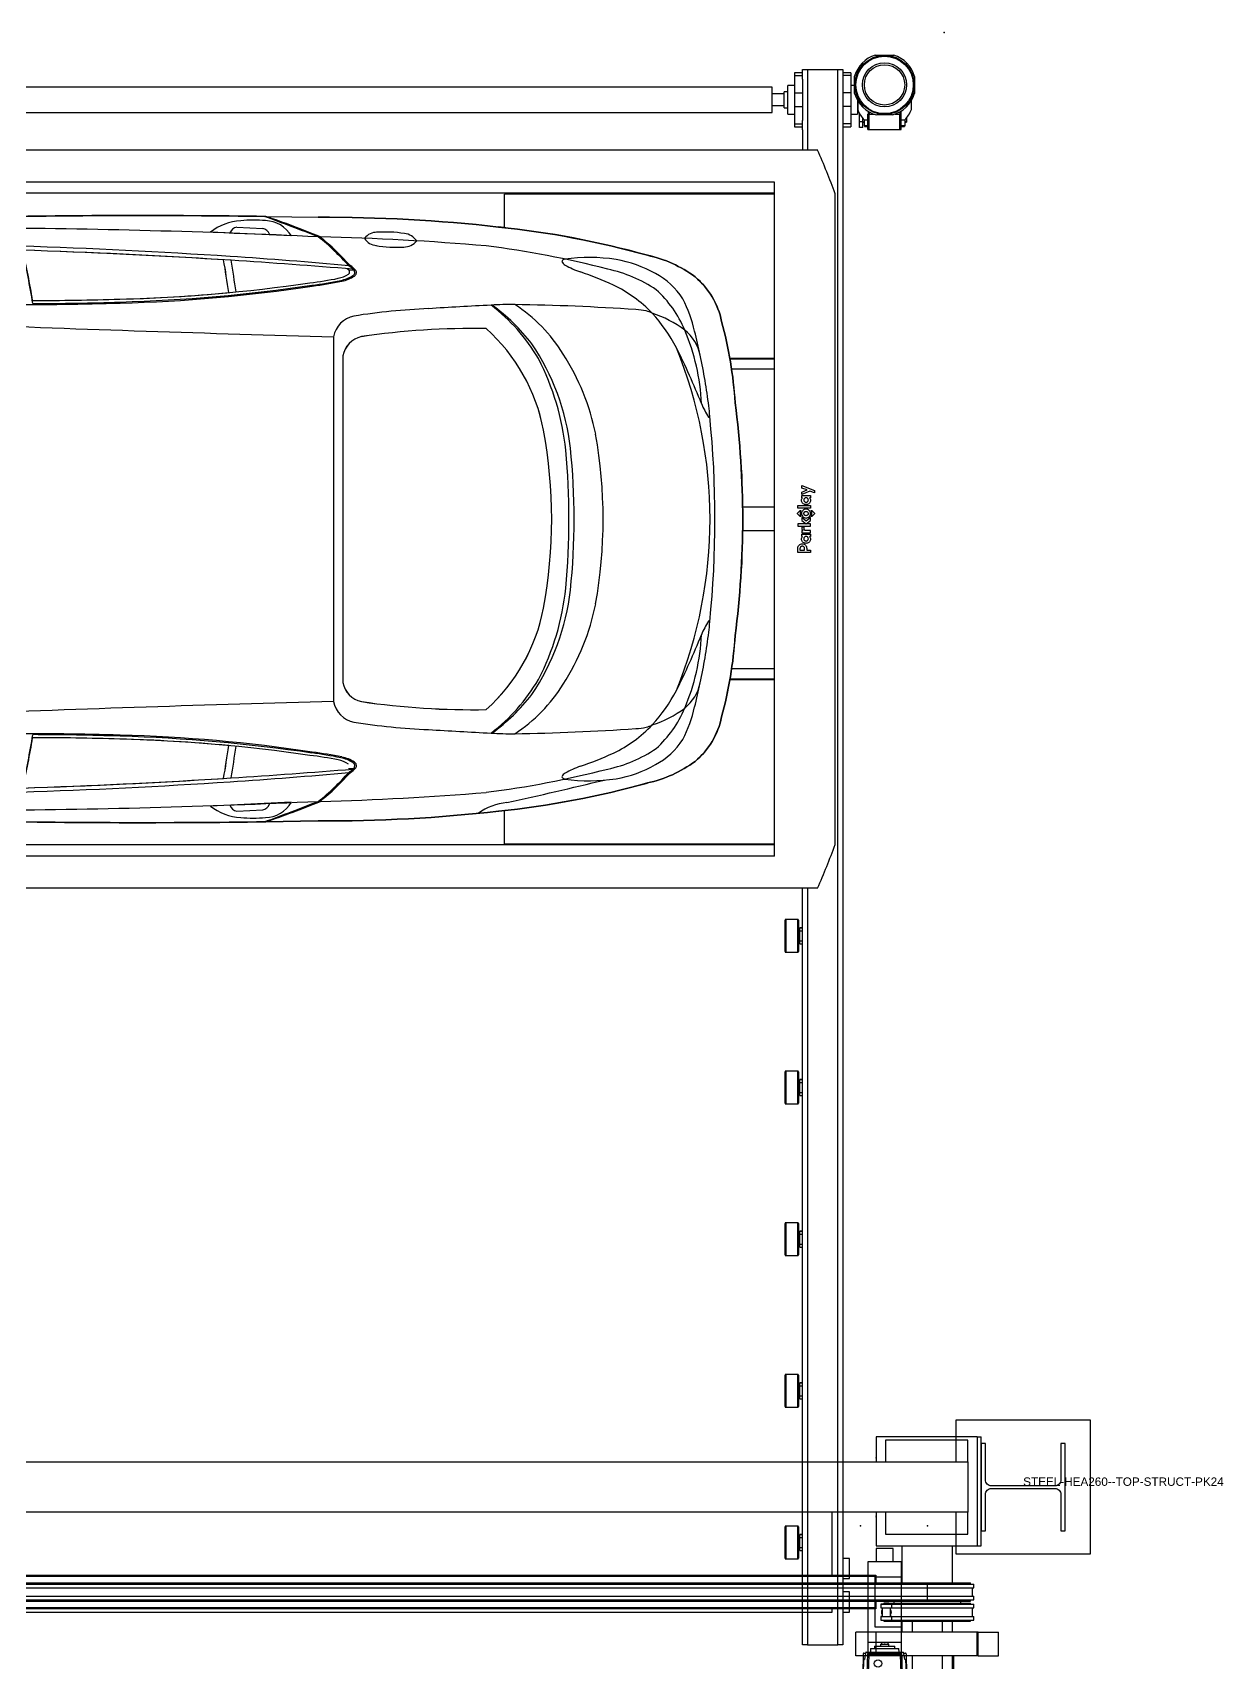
# Model space of a CAD drawing. Header units: millimetres. Extents: x 1221 to 4692, y 1119 to 4782.
# Drawn here: x 4337.6 to 4692.5, y 4296 to 4781.7 of the extents above; entities that cross this region are included whole.
import ezdxf

# ---------------------------------------------------------------- set-up
doc = ezdxf.new("R2010")
doc.units = ezdxf.units.MM
doc.set_wipeout_variables(frame=1)
doc.linetypes.add('PHANTOM', pattern=[12.7, 6.35, -1.27, 1.27, -1.27, 1.27, -1.27])
for name, color, linetype in [('PK24-LOGO', 7, 'Continuous'), ('PK24E', 7, 'Continuous'), ('PK24E-COMP-CAR', 7, 'Continuous'), ('PK24E-STRUCT-STEEL', 254, 'Continuous'), ('PKE24E-HIDDEN', 7, 'Continuous')]:
    doc.layers.add(name, color=color, linetype=linetype)
for name, color, linetype, true_color in [('PK24E-COMP-PALLET', 132, 'Continuous', 0x00b7c8), ('PK24E-HELPER', 253, 'PHANTOM', 0xa1a1a1), ('PK24E-SYS-LIFT', 31, 'Continuous', 0xffcc5a), ('PK24E-SYS-SHELF', 31, 'Continuous', 0xffcc5a)]:
    doc.layers.add(name, color=color, linetype=linetype, true_color=true_color)
doc.styles.get("Standard").update_dxf_attribs({"font": 'arial.ttf'})

# ---------------------------------------------------------------- blocks, each defined once
blk = doc.blocks.new('ELIFTTT-CHASIS--TOP-COMP-PKE24')
at = {"layer": 'PK24E-SYS-LIFT'}
for p, q in [((279.75, 149.25), (279.75, 145.25)), ((284.75, 149.25), (279.75, 149.25)), ((284.75, 145.25), (284.75, 149.25)), ((277.25, 145.25), (277.25, 121.25)), ((287.25, 145.25), (277.25, 145.25)), ((287.25, 140.65), (287.25, 145.25)), ((287.25, 140.65), (279.35, 140.65)), ((279.35, 140.65), (279.35, 125.85)), ((287.25, 125.85), (287.25, 140.65)), ((281.1, 132.62), (281.1, 131.52)), ((282.02, 132.62), (281.1, 132.62)), ((281.1, 131.52), (281.48, 131.52)), ((281.48, 131.52), (281.48, 128.98)), ((283.48, 132.95), (282.02, 132.95)), ((282.02, 132.95), (282.02, 132.62)), ((283.48, 132.62), (283.48, 132.95)), ((284.4, 132.62), (283.48, 132.62)), ((284.02, 131.52), (284.4, 131.52)), ((284.02, 128.98), (284.02, 131.52)), ((284.4, 131.52), (284.4, 132.62)), ((281.1, 128.98), (281.1, 127.88)), ((281.48, 128.98), (281.1, 128.98)), ((281.1, 127.88), (282.02, 127.88)), ((282.02, 127.88), (282.02, 127.55)), ((282.02, 127.55), (283.48, 127.55)), ((283.48, 127.88), (284.4, 127.88)), ((283.48, 127.55), (283.48, 127.88)), ((284.4, 128.98), (284.02, 128.98)), ((284.4, 127.88), (284.4, 128.98)), ((279.35, 125.85), (287.25, 125.85)), ((287.25, 121.25), (287.25, 125.85)), ((275.86, 117.85), (275.75, 111.75)), ((276.06, 118.05), (276.61, 118.05)), ((276.68, 118.3), (277.28, 118.3)), ((277.04, 111.91), (277.26, 117.91)), ((277.25, 121.25), (287.25, 121.25)), ((277.25, 121.25), (277.25, 118.3)), ((277.28, 118.3), (277.26, 117.91)), ((277.55, 117.61), (277.26, 117.91)), ((277.26, 117.91), (287.24, 117.91)), ((277.28, 118.3), (287.22, 118.3)), ((277.55, 117.61), (277.34, 111.91)), ((286.95, 117.61), (277.55, 117.61)), ((278.03, 119.4), (277.97, 118.3)), ((278.03, 119.4), (286.47, 119.4)), ((279.25, 120.1), (279.25, 119.4)), ((279.25, 120.1), (285.25, 120.1)), ((281.1, 120.7), (281, 120.6)), ((281, 120.6), (281, 120.1)), ((283.5, 120.6), (281, 120.6)), ((281.1, 120.7), (283.4, 120.7)), ((281.25, 121.25), (281.25, 120.7)), ((283.25, 120.7), (283.25, 121.25)), ((283.5, 120.6), (283.4, 120.7)), ((283.5, 120.1), (283.5, 120.6)), ((285.25, 119.4), (285.25, 120.1)), ((286.53, 118.3), (286.47, 119.4)), ((287.24, 117.91), (286.95, 117.61)), ((287.16, 111.91), (286.95, 117.61)), ((287.24, 117.91), (287.22, 118.3)), ((287.22, 118.3), (287.82, 118.3)), ((287.24, 117.91), (287.46, 111.91)), ((287.25, 118.3), (287.25, 121.25)), ((287.89, 118.05), (288.44, 118.05)), ((288.64, 117.85), (288.75, 111.75)), ((275.94, 116.1), (275.79, 111.75)), ((275.96, 115.62), (275.92, 115.63)), ((275.94, 116.1), (276.18, 116.1)), ((288.32, 116.1), (288.56, 116.1)), ((288.71, 111.75), (288.56, 116.1))]:
    blk.add_line(p, q, dxfattribs=at)
blk.add_circle((280.25, 114.91), 1.1, dxfattribs=at)
for centre, radius, start, end in [((282.75, 130.25), 1.5, 147.8509, 212.1491), ((282.75, 130.25), 1.5, 327.8509, 32.1491), ((276.06, 117.85), 0.2, 90, 179), ((276.75, 117), 0.45, 132.2453, 204.5747), ((287.75, 117), 0.45, 335.4253, 47.7547), ((288.44, 117.85), 0.2, 1, 90)]:
    blk.add_arc(centre, radius, start, end, dxfattribs=at)
for centre, start_param, end_param in [((305.67, 111.06), 1.327153, 1.396535), ((258.83, 111.06), 4.886651, 4.956033)]:
    blk.add_ellipse(centre, major_axis=(0, 29.91), ratio=0.99939, start_param=start_param, end_param=end_param, dxfattribs=at)
for points, knots in [([(276.68, 118.3), (276.68, 118.3), (276.67, 118.3), (276.67, 118.28), (276.67, 118.28)], [0, 0, 0, 0, 0.487803, 1, 1, 1, 1]), ([(282.09, 121.25), (282.11, 121.24), (282.16, 121.21), (282.25, 121.2), (282.34, 121.21), (282.39, 121.24), (282.41, 121.25)], [0, 0, 0, 0, 0.230406, 0.49981, 0.78779, 1, 1, 1, 1]), ([(287.83, 118.28), (287.83, 118.28), (287.83, 118.3), (287.82, 118.3), (287.82, 118.3)], [0, 0, 0, 0, 0.485402, 1, 1, 1, 1]), ([(275.89, 114.18), (275.89, 114.18), (275.89, 114.16), (275.89, 114.22), (275.9, 114.37), (275.9, 114.62), (275.9, 114.9), (275.91, 115.18), (275.91, 115.43), (275.92, 115.58), (275.92, 115.64), (275.92, 115.63), (275.92, 115.63)], [0, 0, 0, 0, 0.000422, 0.125216, 0.249969, 0.374831, 0.499914, 0.625089, 0.750116, 0.875001, 0.999834, 1, 1, 1, 1]), ([(275.92, 114.19), (275.92, 114.19), (275.93, 114.2), (275.94, 114.28), (275.96, 114.44), (275.97, 114.66), (275.99, 114.9), (275.99, 115.15), (275.99, 115.36), (275.98, 115.53), (275.97, 115.62), (275.97, 115.62), (275.96, 115.61)], [0, 0, 0, 0, 0.009511, 0.124894, 0.240611, 0.356456, 0.472081, 0.587302, 0.702221, 0.817124, 0.932235, 1, 1, 1, 1]), ([(276.24, 116.25), (276.23, 116.21), (276.21, 116.14), (276.19, 116.1), (276.19, 116.1), (276.18, 116.1)], [0, 0, 0, 0, 0.432931, 0.865827, 1, 1, 1, 1]), ([(288.32, 116.1), (288.31, 116.11), (288.29, 116.12), (288.28, 116.18), (288.27, 116.23), (288.26, 116.25)], [0, 0, 0, 0, 0.43316, 0.866317, 1, 1, 1, 1])]:
    blk.add_open_spline(points, degree=3, knots=knots, dxfattribs=at)
blk = doc.blocks.new('STEEL-HEA260--TOP-STRUCT-PK24')
at = {"layer": 'PK24E-STRUCT-STEEL', "color": 8, "true_color": 0x808080}
blk.add_lwpolyline([(11.25, 13), (11.25, 2.175, -0.4142136), (9.45, 0.375), (-9.45, 0.375, -0.4142136), (-11.25, 2.175), (-11.25, 13), (-12.5, 13), (-12.5, -13), (-11.25, -13), (-11.25, -2.175, -0.4142136), (-9.45, -0.375), (9.45, -0.375, -0.4142136), (11.25, -2.175), (11.25, -13), (12.5, -13), (12.5, 13)], format="xyb", close=True, dxfattribs=at)
at = {"layer": 'PKE24E-HIDDEN'}
blk.add_attdef('COMP_TYPE', (0, 0.375), '', height=2.5, dxfattribs=at)
blk = doc.blocks.new('STEEL-HEA260-WPLATE-TOP-STRUCT-PK24')
at = {"layer": 'PK24E-STRUCT-STEEL', "color": 8, "true_color": 0x808080}
blk.add_lwpolyline([(-20, 20), (20, 20), (20, -20), (-20, -20)], close=True, dxfattribs=at)
blk.add_blockref('STEEL-HEA260--TOP-STRUCT-PK24', (0, 0)).add_auto_attribs({'COMP_TYPE': 'STEEL-HEA260--TOP-STRUCT-PK24'})
blk = doc.blocks.new('ELIFT-COLUMNS--TOP-COMP-PKE24')
blk.add_blockref('STEEL-HEA260-WPLATE-TOP-STRUCT-PK24', (323.5, 167.5))
blk = doc.blocks.new('ELIFT-DU--TOP-COMP-PKE24')
at = {"layer": 'PK24E-SYS-LIFT', "linetype": 'Continuous', "lineweight": 25}
for p, q in [((309.75, 182.5), (279.75, 182.5)), ((307, 181.5), (282.5, 181.5)), ((309.75, 182.5), (309.75, 150)), ((309.75, 182.5), (311, 182.5)), ((311, 150), (311, 182.5)), ((282.5, 153.5), (307, 153.5)), ((279.75, 150), (309.75, 150)), ((287.44, 138.95), (287.44, 150)), ((302.44, 138.95), (302.44, 150)), ((309.75, 150), (311, 150)), ((-258.37, 141.25), (279.63, 141.25)), ((-258.37, 140.95), (279.63, 140.95)), ((279.63, 141.25), (279.63, 140.95)), ((279.63, 140.95), (279.63, 138.95)), ((-270.56, 138.95), (294.94, 138.95)), ((-270.56, 138.62), (294.94, 138.62)), ((-270.56, 137.52), (294.94, 137.52)), ((294.94, 138.95), (294.94, 138.62)), ((294.94, 138.95), (307.85, 138.95)), ((294.94, 138.62), (294.94, 137.52)), ((294.94, 138.62), (308.77, 138.62)), ((294.94, 137.52), (308.77, 137.52)), ((294.94, 137.52), (294.94, 134.98)), ((307.85, 138.62), (307.85, 138.95)), ((308.39, 134.98), (308.39, 137.52)), ((308.77, 137.52), (308.77, 138.62)), ((-270.56, 134.98), (294.94, 134.98)), ((-270.56, 133.88), (294.94, 133.88)), ((-270.56, 133.55), (294.94, 133.55)), ((279.63, 131.55), (-258.37, 131.55)), ((279.63, 131.25), (-258.37, 131.25)), ((266.63, 130.25), (266.63, 131.25)), ((279.63, 133.55), (279.63, 131.55)), ((279.63, 131.55), (279.63, 131.25)), ((281.11, 132.62), (281.11, 131.52)), ((281.11, 132.62), (308.77, 132.62)), ((281.11, 131.52), (308.77, 131.52)), ((281.49, 131.52), (281.49, 128.98)), ((282.03, 132.95), (282.03, 132.62)), ((282.03, 132.95), (307.85, 132.95)), ((284.94, 133.55), (284.94, 132.95)), ((294.94, 134.98), (294.94, 133.88)), ((294.94, 134.98), (308.77, 134.98)), ((294.94, 133.88), (308.77, 133.88)), ((294.94, 133.88), (294.94, 133.55)), ((294.94, 133.55), (307.85, 133.55)), ((304.94, 132.95), (304.94, 133.55)), ((307.85, 133.55), (307.85, 133.88)), ((307.85, 132.62), (307.85, 132.95)), ((308.39, 128.98), (308.39, 131.52)), ((308.77, 133.88), (308.77, 134.98)), ((308.77, 131.52), (308.77, 132.62)), ((-245.37, 130.25), (266.63, 130.25)), ((281.11, 128.98), (281.11, 127.88)), ((281.11, 128.98), (308.77, 128.98)), ((281.11, 127.88), (308.77, 127.88)), ((282.03, 127.88), (282.03, 127.55)), ((282.03, 127.55), (307.85, 127.55)), ((287.44, 124.25), (287.44, 127.55)), ((290.44, 127.55), (290.44, 124.25)), ((299.44, 124.25), (299.44, 127.55)), ((302.44, 124.25), (302.44, 127.55)), ((307.85, 127.55), (307.85, 127.88)), ((308.77, 127.88), (308.77, 128.98)), ((273.69, 117.25), (273.69, 124.25)), ((279.75, 124.25), (273.69, 124.25)), ((279.75, 117.25), (279.75, 124.25)), ((309.75, 124.25), (279.75, 124.25)), ((309.75, 117.25), (309.75, 124.25)), ((310.14, 124.25), (309.75, 124.25)), ((310.14, 117.25), (310.14, 124.25)), ((310.14, 124.25), (316.19, 124.25)), ((316.19, 117.25), (316.19, 124.25)), ((279.75, 117.25), (273.69, 117.25)), ((309.75, 117.25), (279.75, 117.25)), ((287.04, 117.25), (287.04, 113)), ((287.44, 112.75), (287.44, 117.25)), ((290.44, 117.25), (290.44, 112.75)), ((299.44, 112.75), (299.44, 117.25)), ((302.44, 112.75), (302.44, 117.25)), ((302.84, 113), (302.84, 117.25)), ((310.14, 117.25), (309.75, 117.25)), ((310.14, 117.25), (316.19, 117.25))]:
    blk.add_line(p, q, dxfattribs=at)
blk.add_wipeout([(-285.75, 175), (-285.75, 160), (307, 160), (307, 175)])
for p, q in [((279.75, 182.5), (279.75, 175)), ((282.5, 181.5), (282.5, 175)), ((307, 175), (307, 181.5)), ((-285.75, 175), (307, 175)), ((307, 175), (307, 160)), ((307, 160), (-285.75, 160)), ((266.63, 141.25), (266.63, 160)), ((279.75, 160), (279.75, 150)), ((282.5, 160), (282.5, 153.5)), ((307, 153.5), (307, 160))]:
    blk.add_line(p, q, dxfattribs=at)
for centre in [(280.61, 176.25), (280.61, 158.75)]:
    blk.add_ellipse(centre, major_axis=(0, -1.1), ratio=0.887842, start_param=4.22895, end_param=5.195828, dxfattribs=at)
blk = doc.blocks.new('ELIFTTT--WDU-TOP-SYS-PKE24')
for name in ['ELIFT-COLUMNS--TOP-COMP-PKE24', 'ELIFTTT-CHASIS--TOP-COMP-PKE24']:
    blk.add_blockref(name, (0, 0))
blk.add_blockref('ELIFT-DU--TOP-COMP-PKE24', (0, 0))
blk = doc.blocks.new('SEDAN---TOP-COMP-PKE24')
at = {"layer": 'PK24E-COMP-CAR'}
for p, q in [((97.78, 90.23), (113.41, 89.96)), ((105.43, 84.4), (81.33, 85.52)), ((89.22, 87.05), (96.9, 86.66)), ((122.48, 74.33), (122.11, 74.63)), ((122.48, 74.33), (124.09, 74.18)), ((123.8, 74.5), (124.09, 74.18)), ((120.81, 48.65), (120.81, -48.65)), ((122.48, -74.33), (124.09, -74.18)), ((123.8, -74.5), (124.09, -74.18)), ((105.43, -84.4), (81.33, -85.52)), ((89.22, -87.05), (96.9, -86.66)), ((97.78, -90.23), (113.41, -89.96))]:
    blk.add_line(p, q, dxfattribs=at)
blk.add_lwpolyline([(10.57, 90.02, -0.008053), (97.78, 90.23), (113.41, 89.96, -0.029408), (167.21, 87.06, -0.042052), (211.54, 78.64, -0.105095), (225.75, 72.2, -0.171896), (233.64, 58.91, -0.050927), (237.67, 34.67, -0.065564), (237.67, -34.67, -0.050927), (233.64, -58.91, -0.171896), (225.75, -72.2, -0.105095), (211.54, -78.64, -0.042052), (167.21, -87.06, -0.029408), (113.41, -89.96), (97.78, -90.23, -0.008053), (10.57, -90.02, -0.000309)], format="xyb", dxfattribs=at)
for points in [[(25.28, 80.15, -0.016235), (28.25, 65.14, 0.00745), (54.29, 65.56, 0.017199), (86.77, 67.51, 0.008624), (85.26, 77.28, 0.007485)], [(126.3, 54.38, 0.304088), (120.81, 48.65), (120.81, -48.65, 0.304088), (126.3, -54.38, 0.041268), (163.52, -56.77, 0.163886), (180.58, -26.5, 0.091893), (180.58, 26.5, 0.163886), (163.52, 56.77, 0.041268)], [(28.25, -65.14, -0.016235), (25.28, -80.15, 0.007485), (85.26, -77.28, 0.008624), (86.77, -67.51, 0.017199), (54.29, -65.56, 0.00745)]]:
    blk.add_lwpolyline(points, format="xyb", close=True, dxfattribs=at)
for centre, radius, start, end in [((60.59, -2617.2), 2707.68, 89.21283, 91.05848), ((91.15, 73.14), 15.8, 92.8336, 128.4058), ((94.26, 47.96), 41.15, 85.1459, 95.4212), ((-293.91, -966.2), 1126.56, 68.80125, 69.67692), ((97.45, 79.7), 9.26, 30.4462, 88.2202), ((7.29, -176.06), 281.25, 67.6811, 71.2298), ((115.73, -368.46), 458.42, 83.5521, 90.29), ((0.75, -2315.17), 2401.94, 87.31052, 89.70092), ((89.88, 84.08), 3.04, 102.5121, 156.3046), ((96.44, 84.06), 2.64, 18.3022, 80.0312), ((69.93, 29.14), 70.13, 41.3553, 51.6379), ((94.27, -735.78), 820.14, 85.15985, 88.61477), ((53.37, 12.12), 94.18, 42.3548, 49.8521), ((130.81, 81.06), 4.42, 87.5979, 143.4152), ((131.06, 85.96), 4.42, 210.8879, 266.7052), ((133.45, 49.46), 36.11, 80.9538, 94.1886), ((138.88, 86.15), 5.07, 270.5498, 320.3005), ((138.58, 80.08), 5.07, 34.0026, 83.7533), ((139.42, -180.22), 268.73, 74.431, 84.063), ((-33.65, -1742.8), 1825.08, 86.20281, 88.16358), ((-40.59, -1924.38), 2005.61, 86.33841, 88.1264), ((-204.34, 26.99), 235.7, 9.0956, 13.0385), ((19.59, -1003.28), 1083.66, 84.54654, 86.42201), ((136.82, 117.13), 36.11, 260.1145, 273.3493), ((126.83, -208.42), 292.15, 75.5537, 82.7962), ((194.18, 25.29), 52.7, 81.2711, 97.8931), ((203.48, 42), 37.52, 53.5971, 77.5949), ((-197.26, 28.6), 286.68, 7.7985, 9.7757), ((-192.67, 28.85), 284.29, 7.8575, 9.7787), ((-42.72, -1961.75), 2043.04, 85.32494, 86.34579), ((117.61, 80.7), 9.1, 281.3583, 302.3899), ((121.98, 73.67), 0.827, 307.5335, 52.783), ((118.65, 69.33), 7.29, 45.0659, 57.3941), ((119.22, 69.61), 7.04, 39.9295, 57.8756), ((123.26, 73.51), 1.07, 299.4491, 38.8727), ((123.66, 73.47), 1.17, 299.3514, 34.4026), ((186.57, 76.77), 0.494, 129.2513, 176.9497), ((187.85, 77.41), 1.87, 199.2077, 244.3684), ((187.48, 75.5), 2.05, 104.9203, 126.3831), ((200.54, 99.37), 27.23, 240.2717, 250.7282), ((156.6, -28.17), 107.67, 65.4151, 71.057), ((191.31, 34.66), 40.71, 55.877, 78.0896), ((196.47, 42.86), 34.98, 60.0524, 80.5948), ((204.14, 54.36), 21.21, 32.1506, 62.5032), ((42.27, 538.54), 473.13, 271.4558, 278.3489), ((40.47, 551.19), 486.69, 271.641, 278.3926), ((43.18, 517.82), 453.56, 271.423, 278.6866), ((98.54, 174.84), 105.16, 276.7852, 281.4395), ((98.59, 175.86), 106.94, 276.9364, 281.6426), ((98.5, 176.78), 108.13, 277.0023, 281.7071), ((118.02, 81.66), 10.75, 281.5451, 302.4414), ((118.64, 80.77), 10.03, 280.3524, 303.9003), ((184.17, 33.83), 39.83, 43.7152, 64.3709), ((191.91, 43.6), 33.28, 22.4936, 48.0772), ((210.94, 54.42), 23.14, 11.2056, 50.22), ((26.45, 924.83), 860.88, 269.62504, 271.86362), ((27.03, 939.01), 873.87, 270.07421, 271.78768), ((26.62, 925.75), 861.51, 270.11773, 271.848), ((250.68, -1623.18), 1689.13, 92.90937, 93.54287), ((170.81, -28.86), 92.82, 89.2731, 93.6198), ((131.82, 20.25), 54.69, 30.2777, 52.7207), ((131.89, 17.61), 56.95, 37.4412, 54.1701), ((161.23, -630.98), 695.01, 86.13621, 89.11285), ((146.89, 24.97), 46.36, 31.4915, 57.2212), ((185.1, 46.71), 41.56, 12.9085, 27.0964), ((125.55, 53), 7.66, 100.9038, 169.9775), ((154.02, -128.07), 190.95, 92.3174, 99.017), ((205.84, 33.15), 29.38, 79.4948, 85.6599), ((209.09, 54.07), 8.25, 62.0609, 75.2343), ((202.54, 29.3), 33.7, 53.3329, 71.9981), ((176.71, 28.17), 49.14, 27.7511, 42.4711), ((116.96, 27.06), 120.95, 3.6064, 15.2679), ((396.89, 10097.96), 10047.5, 267.772041, 268.409436), ((38507.92, 0), 38389.96, 179.918916, 180.081084), ((127.83, 47.42), 7.13, 102.4032, 170.0587), ((159.36, -169.54), 226.34, 88.9472, 98.3998), ((127.12, 16.32), 54.42, 10.7856, 48.0145), ((214.75, 46.36), 12.73, 11.1246, 51.5606), ((165.67, 31.9), 62.01, 2.3622, 23.2046), ((73.91, 17.65), 156.47, 11.4902, 14.1867), ((119.54, 13.27), 69.51, 6.5279, 34.0955), ((127.86, 11.49), 69.65, 11.4325, 32.7677), ((94.81, 0), 135.38, 337.8449, 22.1551), ((32.35, -43.02), 210.09, 21.6408, 26.6018), ((75.67, 15.25), 155.25, 6.8321, 12.4866), ((111.67, 12.78), 75.95, 5.882, 27.4799), ((261.66, 49.18), 37.08, 203.3989, 210.465), ((-25.6, 0), 265.54, 352.4977, 7.5023), ((229.84, 30.63), 0.284, 239.4556, 4.0705), ((188.44, 27.93), 41.78, 3.7238, 7.9632), ((-71.6, 0.01), 303.27, 354.2027, 5.7986), ((37.61, 0), 145.4, 349.4993, 10.5007), ((53.43, 0), 144.91, 349.9468, 10.0532), ((-35.79, 0), 223.95, 354.7316, 5.2684), ((-17.83, 0), 207.52, 354.1451, 5.8549), ((119.54, -13.27), 69.51, 325.9045, 353.4721), ((111.67, -12.78), 75.95, 332.5201, 354.118), ((127.12, -16.32), 54.42, 311.9855, 349.2144), ((127.86, -11.49), 69.65, 327.2323, 348.5675), ((75.67, -15.25), 155.25, 347.5134, 353.1679), ((261.66, -49.18), 37.08, 149.535, 156.6011), ((229.84, -30.63), 0.284, 355.9295, 120.5444), ((188.44, -27.93), 41.78, 352.0368, 356.2762), ((32.35, 43.02), 210.09, 333.3982, 338.3592), ((165.67, -31.9), 62.01, 336.7954, 357.6378), ((116.96, -27.06), 120.95, 344.7321, 356.3936), ((131.82, -20.25), 54.69, 307.2793, 329.7223), ((127.83, -47.42), 7.13, 189.9413, 257.5968), ((131.89, -17.61), 56.95, 305.8299, 322.5588), ((146.89, -24.97), 46.36, 302.7788, 328.5085), ((176.71, -28.17), 49.14, 317.5289, 332.2489), ((214.75, -46.36), 12.73, 308.4394, 348.8754), ((73.91, -17.65), 156.47, 345.8133, 348.5098), ((396.89, -10097.96), 10047.5, 91.590564, 92.227959), ((125.55, -53), 7.66, 190.0225, 259.0962), ((159.36, 169.54), 226.34, 261.6002, 271.0528), ((202.54, -29.3), 33.7, 288.0019, 306.6671), ((191.91, -43.6), 33.28, 311.9228, 337.5064), ((185.1, -46.71), 41.56, 332.9036, 347.0915), ((154.02, 128.07), 190.95, 260.983, 267.6826), ((250.68, 1623.18), 1689.13, 266.45713, 267.09063), ((161.23, 630.98), 695.01, 270.88715, 273.86379), ((184.17, -33.83), 39.83, 295.6291, 316.2848), ((205.84, -33.15), 29.38, 274.3401, 280.5052), ((209.09, -54.07), 8.25, 284.7657, 297.9391), ((210.94, -54.42), 23.14, 309.78, 348.7944), ((26.45, -924.83), 860.88, 88.13638, 90.37496), ((-204.34, -26.99), 235.7, 346.9615, 350.9044), ((27.03, -939.01), 873.87, 88.21232, 89.92579), ((26.62, -925.75), 861.51, 88.152, 89.88227), ((42.27, -538.54), 473.13, 81.6511, 88.5442), ((40.47, -551.19), 486.69, 81.6074, 88.359), ((43.18, -517.82), 453.56, 81.3134, 88.577), ((-197.26, -28.6), 286.68, 350.2243, 352.2015), ((-192.67, -28.85), 284.29, 350.2213, 352.1425), ((170.81, 28.86), 92.82, 266.3802, 270.7269), ((204.14, -54.36), 21.21, 297.4968, 327.8494), ((98.54, -174.84), 105.16, 78.5605, 83.2148), ((98.59, -175.86), 106.94, 78.3574, 83.0636), ((98.5, -176.78), 108.13, 78.2929, 82.9977), ((117.61, -80.7), 9.1, 57.6101, 78.6417), ((118.02, -81.66), 10.75, 57.5586, 78.4549), ((118.64, -80.77), 10.03, 56.0997, 79.6476), ((123.26, -73.51), 1.07, 321.1273, 60.5509), ((123.66, -73.47), 1.17, 325.5974, 60.6486), ((156.6, 28.17), 107.67, 288.943, 294.5849), ((191.31, -34.66), 40.71, 281.9104, 304.123), ((203.48, -42), 37.52, 282.4051, 306.4029), ((-40.59, 1924.38), 2005.61, 271.8736, 273.66159), ((19.59, 1003.28), 1083.66, 273.57799, 275.45346), ((-42.72, 1961.75), 2043.04, 273.65421, 274.67506), ((69.93, -29.14), 70.13, 308.3621, 318.6447), ((53.37, -12.12), 94.18, 310.1479, 317.6452), ((118.65, -69.33), 7.29, 302.6059, 314.9341), ((119.22, -69.61), 7.04, 302.1244, 320.0705), ((126.83, 208.42), 292.15, 277.2038, 284.4463), ((187.85, -77.41), 1.87, 115.6316, 160.7923), ((186.57, -76.77), 0.494, 183.0503, 230.7487), ((187.48, -75.5), 2.05, 233.6169, 255.0797), ((194.18, -25.29), 52.7, 262.1069, 278.7289), ((200.54, -99.37), 27.23, 109.2718, 119.7283), ((196.47, -42.86), 34.98, 279.4052, 299.9476), ((-33.65, 1742.8), 1825.08, 271.83642, 273.79719), ((94.27, 735.78), 820.14, 271.38523, 274.84015), ((139.42, 180.22), 268.73, 275.937, 285.569), ((-246.73, 1783.89), 1914.22, 282.56403, 283.45609), ((0.75, 2315.17), 2401.94, 270.29908, 272.68948), ((91.15, -73.14), 15.8, 231.5942, 267.1664), ((89.88, -84.08), 3.04, 203.6954, 257.4879), ((96.44, -84.06), 2.64, 279.9688, 341.6978), ((-293.91, 966.2), 1126.56, 290.32308, 291.19875), ((97.45, -79.7), 9.26, 271.7798, 329.5538), ((7.29, 176.06), 281.25, 288.7702, 292.3189), ((115.73, 368.46), 458.42, 269.71, 276.4479), ((171.42, -102.14), 17.73, 95.6452, 125.5224), ((60.59, 2617.2), 2707.68, 268.94152, 270.78717), ((94.26, -47.96), 41.15, 264.5788, 274.8541)]:
    blk.add_arc(centre, radius, start, end, dxfattribs=at)
blk = doc.blocks.new('LOGO----DECOR-PK24')
at = {"layer": 'PK24-LOGO'}
for p, q in [((-10, 2.13), (-8.71, 2.13)), ((-10, -1.62), (-10, 2.13)), ((-9.29, 1.47), (-9.29, 0.11)), ((-8.76, 1.47), (-9.29, 1.47)), ((-9.29, 0.11), (-8.76, 0.11)), ((-8.61, 1.46), (-8.76, 1.47)), ((-8.76, 0.11), (-8.61, 0.13)), ((-8.71, 2.13), (-8.43, 2.11)), ((-8.48, 1.42), (-8.61, 1.46)), ((-8.61, 0.13), (-8.48, 0.17)), ((-8.36, 1.35), (-8.48, 1.42)), ((-8.48, 0.17), (-8.36, 0.23)), ((-8.43, 2.11), (-8.3, 2.07)), ((-8.26, 1.27), (-8.36, 1.35)), ((-8.36, 0.23), (-8.26, 0.31)), ((-8.3, 2.07), (-8.17, 2.03)), ((-8.19, 1.17), (-8.26, 1.27)), ((-8.26, 0.31), (-8.19, 0.41)), ((-8.13, 1.05), (-8.19, 1.17)), ((-8.19, 0.41), (-8.13, 0.53)), ((-8.17, 2.03), (-7.94, 1.9)), ((-8.09, 0.93), (-8.13, 1.05)), ((-8.13, 0.53), (-8.09, 0.66)), ((-8.08, 0.79), (-8.09, 0.93)), ((-8.09, 0.66), (-8.08, 0.79)), ((-7.94, 1.9), (-7.74, 1.74)), ((-7.74, 1.74), (-7.58, 1.55)), ((-7.58, 0.04), (-7.74, -0.16)), ((-7.58, 1.55), (-7.46, 1.32)), ((-7.46, 0.27), (-7.58, 0.04)), ((-7.46, 1.32), (-7.38, 1.06)), ((-7.38, 0.52), (-7.46, 0.27)), ((-7.38, 1.06), (-7.36, 0.79)), ((-7.36, 0.79), (-7.38, 0.52)), ((-7.19, -0.02), (-7.16, 0.13)), ((-7.16, 0.13), (-7.11, 0.26)), ((-7.11, 0.26), (-6.98, 0.49)), ((-6.98, 0.49), (-6.82, 0.68)), ((-6.82, 0.68), (-6.62, 0.82)), ((-6.62, 0.82), (-6.41, 0.92)), ((-6.42, 0.06), (-6.48, -0.05)), ((-6.33, 0.17), (-6.42, 0.06)), ((-6.41, 0.92), (-6.19, 0.98)), ((-6.23, 0.25), (-6.33, 0.17)), ((-6.11, 0.31), (-6.23, 0.25)), ((-6.19, 0.98), (-5.97, 1)), ((-5.98, 0.35), (-6.11, 0.31)), ((-5.84, 0.36), (-5.98, 0.35)), ((-5.97, 1), (-5.74, 0.98)), ((-5.71, 0.35), (-5.84, 0.36)), ((-5.74, 0.98), (-5.53, 0.92)), ((-5.58, 0.31), (-5.71, 0.35)), ((-5.47, 0.24), (-5.58, 0.31)), ((-5.53, 0.92), (-5.35, 0.82)), ((-5.37, 0.16), (-5.47, 0.24)), ((-5.29, 0.06), (-5.37, 0.16)), ((-5.35, 0.82), (-5.21, 0.7)), ((-5.23, -0.06), (-5.29, 0.06)), ((-5.21, 0.7), (-5.21, 0.95)), ((-5.21, 0.95), (-4.5, 0.95)), ((-4.5, 0.95), (-4.5, -1.62)), ((-3.41, 0.95), (-4.11, 0.95)), ((-4.11, 0.95), (-4.11, -1.62)), ((-3.41, 0.53), (-3.41, 0.95)), ((-3.36, 0.62), (-3.41, 0.53)), ((-3.37, -0.03), (-3.32, 0.06)), ((-3.29, 0.71), (-3.36, 0.62)), ((-3.32, 0.06), (-3.26, 0.13)), ((-3.22, 0.78), (-3.29, 0.71)), ((-3.26, 0.13), (-3.19, 0.19)), ((-3.14, 0.84), (-3.22, 0.78)), ((-3.19, 0.19), (-3.11, 0.23)), ((-3.05, 0.89), (-3.14, 0.84)), ((-3.11, 0.23), (-3.02, 0.26)), ((-2.94, 0.92), (-3.05, 0.89)), ((-3.02, 0.26), (-2.92, 0.27)), ((-2.83, 0.94), (-2.94, 0.92)), ((-2.92, 0.27), (-2.42, 0.27)), ((-2.7, 0.95), (-2.83, 0.94)), ((-2.42, 0.95), (-2.7, 0.95)), ((-2.42, 0.27), (-2.42, 0.95)), ((-1.42, 2.13), (-2.13, 2.13)), ((-2.13, 2.13), (-2.13, -1.62)), ((-1.42, -1.62), (-1.42, 2.13)), ((-0.37, 0.95), (-1.42, -0.33)), ((-0.61, -0.33), (0.44, 0.95)), ((0.44, 0.95), (-0.37, 0.95)), ((0.44, 0.19), (0.36, -0.06)), ((0.56, 0.41), (0.44, 0.19)), ((0.72, 0.61), (0.56, 0.41)), ((0.92, 0.77), (0.72, 0.61)), ((0.77, 1.32), (0.79, 1.37)), ((0.78, 1.26), (0.77, 1.32)), ((0.81, 1.24), (0.78, 1.26)), ((0.79, 1.37), (1.61, 2.19)), ((0.85, 1.23), (0.81, 1.24)), ((0.89, 1.24), (0.85, 1.23)), ((1.07, 1.32), (0.89, 1.24)), ((1.15, 0.9), (0.92, 0.77)), ((1.27, 1.37), (1.07, 1.32)), ((1.07, -0.08), (1.13, 0.03)), ((1.13, 0.03), (1.21, 0.12)), ((1.4, 0.98), (1.15, 0.9)), ((1.21, 0.12), (1.3, 0.2)), ((1.46, 1.41), (1.27, 1.37)), ((1.3, 0.2), (1.41, 0.26)), ((1.67, 1), (1.4, 0.98)), ((1.41, 0.26), (1.54, 0.3)), ((1.67, 1.42), (1.46, 1.41)), ((1.54, 0.3), (1.67, 0.31)), ((1.61, 2.19), (1.67, 2.21)), ((1.67, 2.21), (1.73, 2.19)), ((1.87, 1.41), (1.67, 1.42)), ((1.94, 0.98), (1.67, 1)), ((1.67, 0.31), (1.8, 0.3)), ((1.73, 2.19), (2.54, 1.37)), ((1.8, 0.3), (1.92, 0.26)), ((2.07, 1.37), (1.87, 1.41)), ((1.92, 0.26), (2.03, 0.2)), ((2.19, 0.9), (1.94, 0.98)), ((2.03, 0.2), (2.13, 0.12)), ((2.26, 1.32), (2.07, 1.37)), ((2.13, 0.12), (2.2, 0.03)), ((2.41, 0.77), (2.19, 0.9)), ((2.2, 0.03), (2.26, -0.08)), ((2.45, 1.24), (2.26, 1.32)), ((2.61, 0.61), (2.41, 0.77)), ((2.48, 1.23), (2.45, 1.24)), ((2.52, 1.24), (2.48, 1.23)), ((2.55, 1.26), (2.52, 1.24)), ((2.54, 1.37), (2.57, 1.32)), ((2.57, 1.32), (2.55, 1.26)), ((2.78, 0.41), (2.61, 0.61)), ((2.9, 0.19), (2.78, 0.41)), ((2.98, -0.06), (2.9, 0.19)), ((3.31, 2.13), (4.01, 2.13)), ((3.31, -1.62), (3.31, 2.13)), ((4.01, 2.13), (4.01, -1.62)), ((4.37, -0.02), (4.4, 0.13)), ((4.4, 0.13), (4.45, 0.26)), ((4.45, 0.26), (4.58, 0.49)), ((4.58, 0.49), (4.74, 0.68)), ((4.74, 0.68), (4.93, 0.82)), ((4.93, 0.82), (5.15, 0.92)), ((5.14, 0.06), (5.08, -0.05)), ((5.23, 0.17), (5.14, 0.06)), ((5.15, 0.92), (5.37, 0.98)), ((5.33, 0.25), (5.23, 0.17)), ((5.45, 0.31), (5.33, 0.25)), ((5.37, 0.98), (5.59, 1)), ((5.58, 0.35), (5.45, 0.31)), ((5.72, 0.36), (5.58, 0.35)), ((5.59, 1), (5.82, 0.98)), ((5.85, 0.35), (5.72, 0.36)), ((5.82, 0.98), (6.03, 0.92)), ((5.98, 0.31), (5.85, 0.35)), ((6.09, 0.24), (5.98, 0.31)), ((6.03, 0.92), (6.21, 0.82)), ((6.19, 0.16), (6.09, 0.24)), ((6.27, 0.06), (6.19, 0.16)), ((6.21, 0.82), (6.35, 0.7)), ((6.32, -0.06), (6.27, 0.06)), ((6.35, 0.7), (6.35, 0.95)), ((6.35, 0.95), (7.06, 0.95)), ((7.06, 0.95), (7.06, -1.62)), ((8.33, -1.51), (7.31, 0.95)), ((7.31, 0.95), (8.05, 0.95)), ((8.05, 0.95), (8.68, -0.63)), ((10, 0.95), (8.51, -2.81)), ((8.68, -0.63), (9.27, 0.95)), ((9.27, 0.95), (10, 0.95)), ((-9.29, -1.62), (-10, -1.62)), ((-8.71, -0.55), (-9.29, -0.55)), ((-9.29, -0.55), (-9.29, -1.62)), ((-8.43, -0.52), (-8.71, -0.55)), ((-8.3, -0.49), (-8.43, -0.52)), ((-8.17, -0.44), (-8.3, -0.49)), ((-7.94, -0.32), (-8.17, -0.44)), ((-7.74, -0.16), (-7.94, -0.32)), ((-7.22, -0.33), (-7.21, -0.17)), ((-7.21, -0.5), (-7.22, -0.33)), ((-7.21, -0.17), (-7.19, -0.02)), ((-7.19, -0.65), (-7.21, -0.5)), ((-7.16, -0.79), (-7.19, -0.65)), ((-7.1, -0.92), (-7.16, -0.79)), ((-6.97, -1.15), (-7.1, -0.92)), ((-6.81, -1.34), (-6.97, -1.15)), ((-6.62, -1.48), (-6.81, -1.34)), ((-6.41, -1.59), (-6.62, -1.48)), ((-6.52, -0.18), (-6.53, -0.33)), ((-6.53, -0.33), (-6.52, -0.47)), ((-6.48, -0.05), (-6.52, -0.18)), ((-6.52, -0.47), (-6.48, -0.6)), ((-6.48, -0.6), (-6.42, -0.72)), ((-6.42, -0.72), (-6.33, -0.82)), ((-6.19, -1.65), (-6.41, -1.59)), ((-6.33, -0.82), (-6.23, -0.9)), ((-6.23, -0.9), (-6.11, -0.97)), ((-5.98, -1.67), (-6.19, -1.65)), ((-6.11, -0.97), (-5.98, -1.01)), ((-5.98, -1.01), (-5.84, -1.02)), ((-5.74, -1.65), (-5.98, -1.67)), ((-5.84, -1.02), (-5.71, -1.01)), ((-5.53, -1.57), (-5.74, -1.65)), ((-5.71, -1.01), (-5.58, -0.97)), ((-5.58, -0.97), (-5.47, -0.9)), ((-5.35, -1.47), (-5.53, -1.57)), ((-5.47, -0.9), (-5.37, -0.82)), ((-5.37, -0.82), (-5.29, -0.72)), ((-5.21, -1.33), (-5.35, -1.47)), ((-5.29, -0.72), (-5.23, -0.6)), ((-5.2, -0.19), (-5.23, -0.06)), ((-5.23, -0.6), (-5.2, -0.47)), ((-5.21, -1.62), (-5.21, -1.33)), ((-5.21, -1.33), (-5.21, -1.33)), ((-4.5, -1.62), (-5.21, -1.62)), ((-5.19, -0.33), (-5.2, -0.19)), ((-5.2, -0.47), (-5.19, -0.33)), ((-4.11, -1.62), (-3.41, -1.62)), ((-3.41, -0.21), (-3.4, -0.12)), ((-3.41, -1.62), (-3.41, -0.21)), ((-3.4, -0.12), (-3.37, -0.03)), ((-2.13, -1.62), (-1.42, -1.62)), ((-1.42, -0.33), (-0.37, -1.62)), ((0.44, -1.62), (-0.61, -0.33)), ((-0.37, -1.62), (0.44, -1.62)), ((0.36, -0.06), (0.33, -0.33)), ((0.33, -0.33), (0.36, -0.6)), ((0.36, -0.6), (0.44, -0.85)), ((0.44, -0.85), (0.56, -1.08)), ((0.56, -1.08), (0.72, -1.28)), ((0.72, -1.28), (0.92, -1.44)), ((0.77, -1.98), (0.78, -1.93)), ((0.79, -2.04), (0.77, -1.98)), ((0.78, -1.93), (0.81, -1.9)), ((1.61, -2.85), (0.79, -2.04)), ((0.81, -1.9), (0.85, -1.89)), ((0.85, -1.89), (0.89, -1.9)), ((0.89, -1.9), (1.07, -1.98)), ((0.92, -1.44), (1.15, -1.56)), ((1.02, -0.33), (1.03, -0.2)), ((1.03, -0.46), (1.02, -0.33)), ((1.03, -0.2), (1.07, -0.08)), ((1.07, -0.59), (1.03, -0.46)), ((1.13, -0.7), (1.07, -0.59)), ((1.07, -1.98), (1.27, -2.04)), ((1.21, -0.79), (1.13, -0.7)), ((1.15, -1.56), (1.4, -1.64)), ((1.3, -0.87), (1.21, -0.79)), ((1.27, -2.04), (1.46, -2.07)), ((1.41, -0.93), (1.3, -0.87)), ((1.4, -1.64), (1.67, -1.67)), ((1.54, -0.97), (1.41, -0.93)), ((1.46, -2.07), (1.67, -2.09)), ((1.67, -0.98), (1.54, -0.97)), ((1.67, -2.88), (1.61, -2.85)), ((1.8, -0.97), (1.67, -0.98)), ((1.67, -1.67), (1.94, -1.64)), ((1.67, -2.09), (1.87, -2.07)), ((1.73, -2.85), (1.67, -2.88)), ((2.54, -2.04), (1.73, -2.85)), ((1.92, -0.93), (1.8, -0.97)), ((1.87, -2.07), (2.07, -2.04)), ((2.03, -0.87), (1.92, -0.93)), ((1.94, -1.64), (2.19, -1.56)), ((2.13, -0.79), (2.03, -0.87)), ((2.07, -2.04), (2.26, -1.98)), ((2.2, -0.7), (2.13, -0.79)), ((2.19, -1.56), (2.41, -1.44)), ((2.26, -0.59), (2.2, -0.7)), ((2.26, -0.08), (2.3, -0.2)), ((2.3, -0.46), (2.26, -0.59)), ((2.26, -1.98), (2.45, -1.9)), ((2.3, -0.2), (2.31, -0.33)), ((2.31, -0.33), (2.3, -0.46)), ((2.41, -1.44), (2.61, -1.28)), ((2.45, -1.9), (2.48, -1.89)), ((2.48, -1.89), (2.52, -1.9)), ((2.52, -1.9), (2.55, -1.93)), ((2.57, -1.98), (2.54, -2.04)), ((2.55, -1.93), (2.57, -1.98)), ((2.61, -1.28), (2.78, -1.08)), ((2.78, -1.08), (2.9, -0.85)), ((2.9, -0.85), (2.98, -0.6)), ((3, -0.33), (2.98, -0.06)), ((2.98, -0.6), (3, -0.33)), ((4.01, -1.62), (3.31, -1.62)), ((4.34, -0.17), (4.37, -0.02)), ((4.34, -0.33), (4.34, -0.17)), ((4.34, -0.5), (4.34, -0.33)), ((4.37, -0.65), (4.34, -0.5)), ((4.4, -0.79), (4.37, -0.65)), ((4.46, -0.92), (4.4, -0.79)), ((4.59, -1.15), (4.46, -0.92)), ((4.75, -1.34), (4.59, -1.15)), ((4.94, -1.48), (4.75, -1.34)), ((5.15, -1.59), (4.94, -1.48)), ((5.04, -0.18), (5.03, -0.33)), ((5.03, -0.33), (5.04, -0.47)), ((5.08, -0.05), (5.04, -0.18)), ((5.04, -0.47), (5.08, -0.6)), ((5.08, -0.6), (5.14, -0.72)), ((5.14, -0.72), (5.23, -0.82)), ((5.37, -1.65), (5.15, -1.59)), ((5.23, -0.82), (5.33, -0.9)), ((5.33, -0.9), (5.45, -0.97)), ((5.58, -1.67), (5.37, -1.65)), ((5.45, -0.97), (5.58, -1.01)), ((5.58, -1.01), (5.72, -1.02)), ((5.81, -1.65), (5.58, -1.67)), ((5.72, -1.02), (5.85, -1.01)), ((6.03, -1.57), (5.81, -1.65)), ((5.85, -1.01), (5.98, -0.97)), ((5.98, -0.97), (6.09, -0.9)), ((6.21, -1.47), (6.03, -1.57)), ((6.09, -0.9), (6.19, -0.82)), ((6.19, -0.82), (6.27, -0.72)), ((6.35, -1.33), (6.21, -1.47)), ((6.27, -0.72), (6.32, -0.6)), ((6.36, -0.19), (6.32, -0.06)), ((6.32, -0.6), (6.36, -0.47)), ((6.35, -1.62), (6.35, -1.33)), ((6.35, -1.33), (6.35, -1.33)), ((7.06, -1.62), (6.35, -1.62)), ((6.37, -0.33), (6.36, -0.19)), ((6.36, -0.47), (6.37, -0.33)), ((7.8, -2.81), (8.33, -1.51)), ((8.51, -2.81), (7.8, -2.81))]:
    blk.add_line(p, q, dxfattribs=at)
blk = doc.blocks.new('*U41')
at = {"layer": 'PK24E-COMP-PALLET'}
for p, q in [((262.27, 110), (-262.27, 110)), ((249.45, 100.42), (-64.64, 100.42)), ((249.45, -100.42), (249.45, 100.42)), ((249.45, 97.11), (-66.08, 97.11)), ((168.92, 86.88), (168.92, 96.89)), ((249.45, 96.89), (168.92, 96.89)), ((267.5, -96.99), (267.5, 96.99)), ((249.45, 47.89), (236.1, 47.89)), ((249.45, 47.67), (236.14, 47.67)), ((249.45, 44.65), (236.63, 44.65)), ((249.45, 3.52), (239.92, 3.52)), ((249.45, -3.52), (239.92, -3.52)), ((249.45, -47.89), (236.1, -47.89)), ((249.45, -47.67), (236.14, -47.67)), ((249.45, -44.65), (236.63, -44.65)), ((168.92, -96.89), (168.92, -86.88)), ((249.45, -97.11), (-66.08, -97.11)), ((249.45, -96.89), (168.92, -96.89)), ((249.45, -100.42), (-64.64, -100.42)), ((262.27, -110), (-262.27, -110))]:
    blk.add_line(p, q, dxfattribs=at)
for start, end in [(20.4566, 23.3531), (336.6469, 339.5434)]:
    blk.add_arc((7.5, 0), 277.5, start, end, dxfattribs=at)
at = {"linetype": 'Continuous', "rotation": 90}
blk.add_blockref('LOGO----DECOR-PK24', (258.47, 0), dxfattribs=at)
at = {"layer": 'PK24E'}
blk.add_blockref('SEDAN---TOP-COMP-PKE24', (0, 0), dxfattribs=at)
blk = doc.blocks.new('*U65')
at = {"layer": 'PK24E-HELPER'}
for p in [(300, 371), (275, -74), (295, -74)]:
    blk.add_point(p, dxfattribs=at)
at = {"layer": 'PK24E-SYS-SHELF'}
for p, q in [((257.75, 357.16), (257.75, 359.98)), ((257.75, 359.98), (259.25, 359.98)), ((259.25, 359.98), (259.25, 342)), ((259.25, 359.98), (268.25, 359.98)), ((268.25, -109.5), (268.25, 359.98)), ((268.25, 359.98), (269.75, 359.98)), ((269.75, 359.98), (269.75, 357.16)), ((279.41, 364.28), (284.97, 364.28)), ((248.75, 354.78), (-248.75, 354.78)), ((248.75, 347.18), (248.75, 354.78)), ((255.35, 355.23), (253.35, 355.23)), ((253.35, 346.73), (253.35, 355.23)), ((257.75, 359.03), (255.35, 359.03)), ((255.35, 359.03), (255.35, 358.18)), ((255.35, 358.18), (257.75, 358.18)), ((255.35, 358.18), (255.35, 353.02)), ((257.75, 357.16), (257.75, 353.02)), ((272.15, 359.03), (269.75, 359.03)), ((272.15, 358.18), (269.75, 358.18)), ((269.75, 357.16), (269.75, 353.02)), ((272.15, 359.03), (272.15, 358.18)), ((272.15, 358.18), (272.15, 353.02)), ((273.29, 355.23), (272.15, 355.23)), ((273.29, 352.82), (273.29, 358.04)), ((291.11, 357.96), (291.11, 352.9)), ((252.31, 352.73), (248.75, 352.73)), ((253.35, 353.38), (252.31, 353.38)), ((252.31, 348.58), (252.31, 353.38)), ((255.35, 353.02), (255.35, 348.94)), ((255.35, 353.02), (257.75, 353.02)), ((257.75, 353.02), (257.75, 348.94)), ((272.15, 353.02), (269.75, 353.02)), ((269.75, 353.02), (269.75, 348.94)), ((272.15, 353.02), (272.15, 348.94)), ((274.15, 350.81), (274.15, 346.73)), ((274.19, 350.74), (274.19, 348.11)), ((290.19, 348.11), (290.19, 350.74)), ((-248.75, 347.18), (248.75, 347.18)), ((248.75, 349.23), (252.31, 349.23)), ((252.31, 348.58), (253.35, 348.58)), ((253.35, 346.73), (255.35, 346.73)), ((255.35, 348.94), (257.75, 348.94)), ((255.35, 348.94), (255.35, 343.78)), ((257.75, 348.94), (257.75, 344.8)), ((272.15, 348.94), (269.75, 348.94)), ((269.75, 348.94), (269.75, 344.8)), ((272.15, 348.94), (272.15, 343.78)), ((272.15, 346.73), (274.15, 346.73)), ((274.15, 348.58), (274.19, 348.58)), ((274.69, 344.41), (274.69, 346.98)), ((275.69, 344.41), (275.69, 345.5)), ((276.17, 344.98), (277.24, 344.98)), ((276.17, 344.98), (276.17, 343.18)), ((277.24, 342.08), (277.24, 346.73)), ((277.24, 346.73), (277.6, 346.73)), ((277.29, 347.55), (277.31, 346.73)), ((277.6, 342.08), (277.6, 346.73)), ((277.6, 346.73), (278.98, 346.73)), ((277.61, 347.37), (277.61, 346.73)), ((284.53, 346.46), (279.85, 346.46)), ((285.4, 346.73), (286.78, 346.73)), ((286.77, 347.37), (286.77, 346.73)), ((286.78, 342.08), (286.78, 346.73)), ((286.78, 346.73), (287.14, 346.73)), ((287.09, 347.55), (287.07, 346.73)), ((287.14, 342.08), (287.14, 346.73)), ((287.14, 344.98), (288.21, 344.98)), ((288.21, 344.98), (288.21, 343.18)), ((288.69, 345.5), (288.69, 344.41)), ((255.35, 343.78), (257.75, 343.78)), ((255.35, 343.78), (255.35, 342.93)), ((255.35, 342.93), (257.75, 342.93)), ((257.75, 342), (257.75, 344.8)), ((257.75, 342), (257.75, 336)), ((259.25, 342), (259.25, 336)), ((269.75, 344.8), (269.75, -109.5)), ((272.15, 343.78), (269.75, 343.78)), ((269.75, 342.93), (272.15, 342.93)), ((272.15, 343.78), (272.15, 342.93)), ((275.69, 344.41), (274.69, 344.41)), ((274.69, 342.72), (274.69, 344.41)), ((275.69, 342.72), (274.69, 342.72)), ((275.69, 342.72), (275.69, 344.41)), ((275.69, 344.41), (276.17, 344.41)), ((275.69, 344.28), (276.17, 344.28)), ((277.24, 343.18), (276.17, 343.18)), ((276.19, 343.18), (276.19, 342.98)), ((276.19, 342.98), (277.24, 342.98)), ((277.24, 342.08), (277.6, 342.08)), ((277.6, 342.08), (286.78, 342.08)), ((286.78, 342.08), (287.14, 342.08)), ((288.21, 343.18), (287.14, 343.18)), ((287.14, 342.98), (288.19, 342.98)), ((288.19, 343.18), (288.19, 342.98)), ((288.69, 344.41), (288.21, 344.41)), ((288.21, 344.28), (288.69, 344.28)), ((288.69, 344.41), (288.69, 344.28)), ((257.75, 103.89), (257.75, 116)), ((259.25, 116), (259.25, -109.5)), ((252.55, 97.2), (252.55, 106.5)), ((256.35, 106.7), (252.75, 106.7)), ((252.75, 106.7), (252.75, 97)), ((256.35, 97), (256.35, 106.7)), ((256.55, 106.5), (256.55, 97.2)), ((256.95, 102.6), (256.55, 102.6)), ((257.75, 104.17), (256.95, 104.17)), ((256.95, 104.15), (256.95, 104.17)), ((256.95, 104.15), (257.75, 104.15)), ((256.95, 103.26), (256.95, 104.15)), ((256.95, 103.26), (257.75, 103.26)), ((256.95, 100.34), (256.95, 103.26)), ((257.75, 103.26), (257.75, 103.89)), ((257.75, 100.34), (257.75, 103.26)), ((252.55, 97.1), (252.55, 97.2)), ((256.55, 101), (256.95, 101)), ((256.55, 97.2), (256.55, 97.1)), ((256.95, 100.34), (257.75, 100.34)), ((256.95, 99.45), (256.95, 100.34)), ((256.95, 99.45), (257.75, 99.45)), ((256.95, 99.43), (256.95, 99.45)), ((256.95, 99.43), (257.75, 99.43)), ((257.75, 99.71), (257.75, 100.34)), ((257.75, 58.69), (257.75, 99.71)), ((252.75, 97), (252.75, 96.9)), ((252.75, 96.9), (256.35, 96.9)), ((256.35, 96.9), (256.35, 97)), ((252.55, 52), (252.55, 61.3)), ((256.35, 61.5), (252.75, 61.5)), ((252.75, 61.5), (252.75, 51.8)), ((256.35, 51.8), (256.35, 61.5)), ((256.55, 61.3), (256.55, 52)), ((257.75, 58.97), (256.95, 58.97)), ((256.95, 58.95), (256.95, 58.97)), ((256.95, 58.95), (257.75, 58.95)), ((256.95, 58.06), (256.95, 58.95)), ((257.75, 58.06), (257.75, 58.69)), ((256.95, 57.4), (256.55, 57.4)), ((256.55, 55.8), (256.95, 55.8)), ((256.95, 58.06), (257.75, 58.06)), ((256.95, 55.14), (256.95, 58.06)), ((256.95, 55.14), (257.75, 55.14)), ((256.95, 54.25), (256.95, 55.14)), ((256.95, 54.25), (257.75, 54.25)), ((256.95, 54.23), (256.95, 54.25)), ((256.95, 54.23), (257.75, 54.23)), ((257.75, 55.14), (257.75, 58.06)), ((257.75, 54.51), (257.75, 55.14)), ((257.75, 13.49), (257.75, 54.51)), ((252.55, 51.9), (252.55, 52)), ((252.75, 51.8), (252.75, 51.7)), ((252.75, 51.7), (256.35, 51.7)), ((256.35, 51.7), (256.35, 51.8)), ((256.55, 52), (256.55, 51.9)), ((252.55, 6.8), (252.55, 16.1)), ((256.35, 16.3), (252.75, 16.3)), ((252.75, 16.3), (252.75, 6.6)), ((256.35, 6.6), (256.35, 16.3)), ((256.55, 16.1), (256.55, 6.8)), ((256.95, 12.2), (256.55, 12.2)), ((256.55, 10.6), (256.95, 10.6)), ((257.75, 13.77), (256.95, 13.77)), ((256.95, 13.75), (256.95, 13.77)), ((256.95, 13.75), (257.75, 13.75)), ((256.95, 12.86), (256.95, 13.75)), ((256.95, 9.94), (256.95, 12.86)), ((256.95, 12.86), (257.75, 12.86)), ((256.95, 9.94), (257.75, 9.94)), ((256.95, 9.05), (256.95, 9.94)), ((257.75, 12.86), (257.75, 13.49)), ((257.75, 9.94), (257.75, 12.86)), ((257.75, 9.31), (257.75, 9.94)), ((252.55, 6.7), (252.55, 6.8)), ((252.75, 6.6), (252.75, 6.5)), ((252.75, 6.5), (256.35, 6.5)), ((256.35, 6.5), (256.35, 6.6)), ((256.55, 6.8), (256.55, 6.7)), ((256.95, 9.05), (257.75, 9.05)), ((256.95, 9.03), (256.95, 9.05)), ((256.95, 9.03), (257.75, 9.03)), ((257.75, -31.71), (257.75, 9.31)), ((252.55, -38.4), (252.55, -29.1)), ((256.35, -28.9), (252.75, -28.9)), ((252.75, -28.9), (252.75, -38.6)), ((256.35, -38.6), (256.35, -28.9)), ((256.55, -29.1), (256.55, -38.4)), ((256.95, -33), (256.55, -33)), ((257.75, -31.43), (256.95, -31.43)), ((256.95, -31.45), (256.95, -31.43)), ((256.95, -31.45), (257.75, -31.45)), ((256.95, -32.34), (256.95, -31.45)), ((256.95, -32.34), (257.75, -32.34)), ((256.95, -35.26), (256.95, -32.34)), ((257.75, -32.34), (257.75, -31.71)), ((257.75, -35.26), (257.75, -32.34)), ((252.55, -38.5), (252.55, -38.4)), ((252.75, -38.6), (252.75, -38.7)), ((252.75, -38.7), (256.35, -38.7)), ((256.35, -38.7), (256.35, -38.6)), ((256.55, -34.6), (256.95, -34.6)), ((256.55, -38.4), (256.55, -38.5)), ((256.95, -35.26), (257.75, -35.26)), ((256.95, -36.15), (256.95, -35.26)), ((256.95, -36.15), (257.75, -36.15)), ((256.95, -36.17), (256.95, -36.15)), ((256.95, -36.17), (257.75, -36.17)), ((257.75, -35.89), (257.75, -35.26)), ((257.75, -76.91), (257.75, -35.89)), ((252.55, -83.6), (252.55, -74.3)), ((256.35, -74.1), (252.75, -74.1)), ((252.75, -74.1), (252.75, -83.8)), ((256.35, -83.8), (256.35, -74.1)), ((256.55, -74.3), (256.55, -83.6)), ((257.75, -76.63), (256.95, -76.63)), ((256.95, -76.65), (256.95, -76.63)), ((256.95, -76.65), (257.75, -76.65)), ((256.95, -77.54), (256.95, -76.65)), ((256.95, -77.54), (257.75, -77.54)), ((256.95, -80.46), (256.95, -77.54)), ((257.75, -77.54), (257.75, -76.91)), ((257.75, -80.46), (257.75, -77.54)), ((256.95, -78.2), (256.55, -78.2)), ((256.55, -79.8), (256.95, -79.8)), ((256.95, -80.46), (257.75, -80.46)), ((256.95, -81.35), (256.95, -80.46)), ((256.95, -81.35), (257.75, -81.35)), ((256.95, -81.37), (256.95, -81.35)), ((256.95, -81.37), (257.75, -81.37)), ((257.75, -81.09), (257.75, -80.46)), ((257.75, -109.5), (257.75, -81.09)), ((252.55, -83.7), (252.55, -83.6)), ((252.75, -83.8), (252.75, -83.9)), ((252.75, -83.9), (256.35, -83.9)), ((256.35, -83.9), (256.35, -83.8)), ((256.55, -83.6), (256.55, -83.7)), ((271.75, -83.75), (269.75, -83.75)), ((271.75, -89.75), (271.75, -83.75)), ((269.75, -89.75), (271.75, -89.75)), ((271.75, -93.75), (269.75, -93.75)), ((271.75, -99.75), (271.75, -93.75)), ((269.75, -99.75), (271.75, -99.75)), ((259.25, -109.5), (257.75, -109.5)), ((259.25, -109.5), (268.25, -109.5)), ((269.75, -109.5), (268.25, -109.5))]:
    blk.add_line(p, q, dxfattribs=at)
for radius in [8.8, 8.57, 6.57, 6.01]:
    blk.add_circle((282.19, 355.43), radius, dxfattribs=at)
for centre, radius, start, end in [((282.19, 355.43), 9.28, 107.412, 163.6518), ((282.19, 355.43), 9.28, 15.8087, 72.588), ((282.19, 355.43), 9.28, 196.3482, 255.3678), ((282.19, 355.43), 9.27, 284.6322, 344.1913), ((282.19, 350.98), 8.5, 199.7499, 224.9009), ((282.19, 350.98), 8.5, 315.0991, 340.2501), ((252.75, 106.5), 0.2, 90, 180), ((256.35, 106.5), 0.2, 0, 90), ((252.75, 97.1), 0.2, 180, 270), ((256.35, 97.1), 0.2, 270, 0), ((252.75, 61.3), 0.2, 90, 180), ((256.35, 61.3), 0.2, 0, 90), ((252.75, 51.9), 0.2, 180, 270), ((256.35, 51.9), 0.2, 270, 0), ((252.75, 16.1), 0.2, 90, 180), ((256.35, 16.1), 0.2, 0, 90), ((252.75, 6.7), 0.2, 180, 270), ((256.35, 6.7), 0.2, 270, 0), ((252.75, -29.1), 0.2, 90, 180), ((256.35, -29.1), 0.2, 0, 90), ((252.75, -38.5), 0.2, 180, 270), ((256.35, -38.5), 0.2, 270, 0), ((252.75, -74.3), 0.2, 90, 180), ((256.35, -74.3), 0.2, 0, 90), ((252.75, -83.7), 0.2, 180, 270), ((256.35, -83.7), 0.2, 270, 0)]:
    blk.add_arc(centre, radius, start, end, dxfattribs=at)
at = {"layer": 'PK24E'}
blk.add_blockref('*U41', (0, 226), dxfattribs=at)

msp = doc.modelspace()

# ---------------------------------------------------------------- block references
at = {"color": 1}
msp.add_blockref('ELIFTTT--WDU-TOP-SYS-PKE24', (4309.31, 4180.7), dxfattribs=at)

# ---------------------------------------------------------------- next in the draw order: block references
msp.add_blockref('*U65', (4309.31, 4410.7), dxfattribs=at)

doc.saveas('drawing.dxf')
